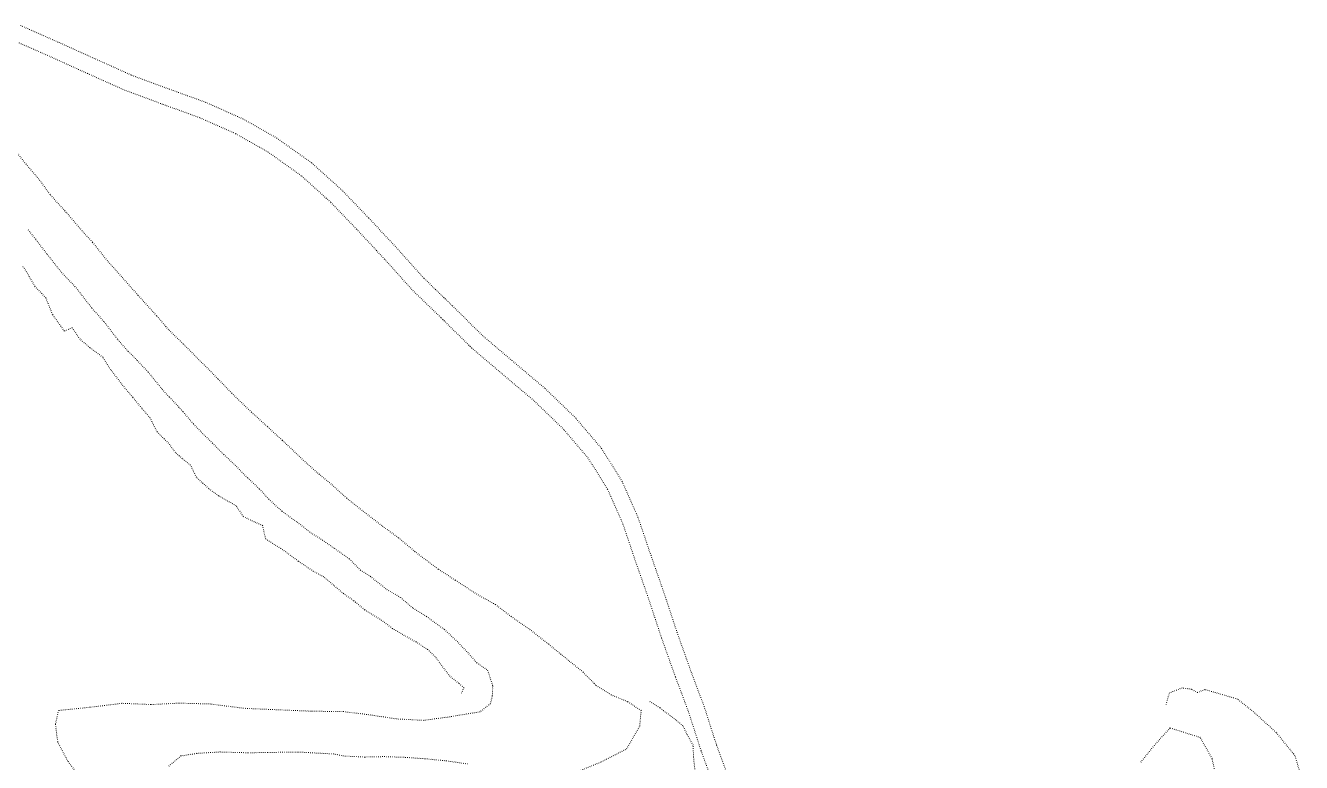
# Model space of a CAD drawing. Extents: x 682410 to 689460, y 7661803 to 7669124.
# Drawn here: x 687810.3 to 688042.7, y 7667707.4 to 7667841.5 of the extents above; entities that cross this region are included whole.
import ezdxf

# ---------------------------------------------------------------- set-up
doc = ezdxf.new("R2010")
doc.units = 0
doc.header["$MEASUREMENT"] = 0
doc.linetypes.add('DOT', pattern=[0.25, 0, -0.25])
doc.layers.add('02 TOE_Line', color=1, linetype='DOT', lineweight=20)

msp = doc.modelspace()

# ---------------------------------------------------------------- linework, layer by layer
at = {"layer": '02 TOE_Line'}
for points in [[(687938.75, 7667703.5, 4361.61), (687936.19, 7667710.5, 4363.79), (687933.94, 7667717.5, 4365.72), (687931.5, 7667724, 4367.69), (687929, 7667731, 4369.5), (687926.69, 7667738, 4371.17), (687924.25, 7667745, 4372.78), (687921.87, 7667752, 4374.31), (687919, 7667758.5, 4375.75), (687915.25, 7667764.5, 4377.1), (687910.56, 7667770, 4378.48), (687904.87, 7667775.5, 4379.77), (687898.94, 7667780.5, 4381.04), (687893.63, 7667785, 4382.25), (687888.06, 7667790.5, 4383.56), (687882.88, 7667795.5, 4384.81), (687877.94, 7667801, 4385.77), (687872.81, 7667806.5, 4386.42), (687868, 7667811.5, 4386.8), (687862.44, 7667816.5, 4387.11), (687856.12, 7667821, 4387.27), (687849.94, 7667824.5, 4387.2), (687843.19, 7667827.5, 4387.12), (687836.31, 7667830, 4386.92), (687829.56, 7667832.5, 4386.7), (687822.88, 7667835.5, 4386.56), (687816.25, 7667838.5, 4386.28), (687809.44, 7667841.5, 4385.85)], [(687935.93, 7667702.47, 4361.61), (687933.35, 7667709.52, 4363.79), (687931.1, 7667716.51, 4365.72), (687928.68, 7667722.97, 4367.69), (687926.16, 7667730.02, 4369.5), (687923.85, 7667737.04, 4371.17), (687921.41, 7667744.02, 4372.78), (687919.08, 7667750.91, 4374.31), (687916.34, 7667757.09, 4375.75), (687912.82, 7667762.72, 4377.1), (687908.37, 7667767.94, 4378.48), (687902.86, 7667773.27, 4379.77), (687897, 7667778.21, 4381.04), (687891.6, 7667782.79, 4382.25), (687885.97, 7667788.35, 4383.56), (687880.72, 7667793.42, 4384.81), (687875.72, 7667798.98, 4385.77), (687870.63, 7667804.44, 4386.42), (687865.91, 7667809.34, 4386.8), (687860.56, 7667814.16, 4387.11), (687854.51, 7667818.47, 4387.27), (687848.59, 7667821.82, 4387.2), (687842.06, 7667824.72, 4387.12), (687835.28, 7667827.18, 4386.92), (687828.43, 7667829.72, 4386.7), (687821.64, 7667832.76, 4386.56), (687815.03, 7667835.76, 4386.28), (687808.17, 7667838.78, 4385.85)], [(687910.17, 7667705.38, 4364.48), (687915.17, 7667707.45, 4365), (687919.81, 7667709.82, 4365.28), (687922.19, 7667713.99, 4365.48), (687922.45, 7667716.81, 4365.59), (687919.95, 7667718.44, 4365.52), (687917.01, 7667719.64, 4365.43), (687914.17, 7667721.44, 4365.4), (687911.9, 7667723.79, 4365.42), (687909.22, 7667725.93, 4365.46), (687905.55, 7667728.92, 4365.99), (687902.03, 7667731.67, 4366.3), (687898.79, 7667733.9, 4366.73), (687895.91, 7667736.09, 4367.17), (687892.54, 7667737.98, 4367.48), (687888.59, 7667740.55, 4368.09), (687885.48, 7667742.56, 4368.8), (687881.55, 7667745.5, 4369.38), (687878.24, 7667748.27, 4370.08), (687875.22, 7667750.46, 4370.36), (687871.64, 7667753.24, 4370.87), (687868.83, 7667755.45, 4371.27), (687866.01, 7667758.02, 4371.67), (687863.34, 7667760.22, 4372.32), (687860.73, 7667762.55, 4372.93), (687857.09, 7667766.01, 4373.43), (687854.39, 7667768.48, 4373.92), (687851.49, 7667771.12, 4374.35), (687847.9, 7667774.55, 4374.94), (687845.38, 7667777.19, 4375.51), (687842.67, 7667779.92, 4375.95), (687839.05, 7667783.54, 4376.55), (687836.38, 7667786.15, 4376.88), (687834.21, 7667788.68, 4377.39), (687830.82, 7667792.41, 4377.77), (687827.58, 7667796.07, 4378.24), (687825.25, 7667798.67, 4378.8), (687822.52, 7667802.07, 4379.19), (687820.19, 7667804.64, 4379.54), (687817.77, 7667807.47, 4379.9), (687814.8, 7667810.74, 4380.34), (687812.77, 7667813.56, 4380.64), (687810.43, 7667816.24, 4380.85), (687808.3, 7667819, 4381.15)], [(687810.82, 7667804.31, 4380.05), (687812.24, 7667802.53, 4379.92), (687814.31, 7667799.83, 4379.54), (687815.59, 7667798.19, 4379.33), (687816.91, 7667796.55, 4379.16), (687819.35, 7667794.02, 4378.76), (687820.62, 7667792.39, 4378.61), (687822.44, 7667790.03, 4378.16), (687824.67, 7667787.55, 4377.83), (687827.14, 7667784.33, 4377.29), (687829.05, 7667782.15, 4376.99), (687830.69, 7667780.54, 4376.93), (687832.69, 7667778.41, 4376.57), (687835.25, 7667775.25, 4376.04), (687836.55, 7667773.85, 4375.92), (687839.05, 7667771.19, 4375.38), (687840.91, 7667768.97, 4375.05), (687842.34, 7667767.51, 4374.9), (687844.38, 7667765.47, 4374.6), (687846.46, 7667763.4, 4374.23), (687848.76, 7667761.22, 4373.91), (687850.8, 7667759.14, 4373.54), (687852.94, 7667757.13, 4373.31), (687854.65, 7667755.27, 4372.87), (687857.05, 7667753.07, 4372.34), (687859.84, 7667751.08, 4371.82), (687862.31, 7667749.15, 4371.47), (687864.42, 7667747.82, 4371.27), (687866.63, 7667746.29, 4370.95), (687869.32, 7667744.4, 4370.62), (687871.34, 7667742.37, 4370.21), (687873.14, 7667741.22, 4369.99), (687876.12, 7667738.85, 4369.47), (687878.65, 7667737.36, 4369.12), (687880.91, 7667735.42, 4368.67), (687883.37, 7667733.92, 4368.35), (687886.63, 7667731.55, 4367.77), (687888.97, 7667729.37, 4367.31), (687890.86, 7667727.38, 4366.9), (687892.52, 7667725.49, 4366.41), (687894.5, 7667724.14, 4365.77), (687895.43, 7667721.3, 4365.22), (687895.35, 7667719.46, 4364.59), (687894.99, 7667718.04, 4363.87), (687893.14, 7667716.59, 4363.27), (687887.66, 7667715.67, 4362.47), (687882.89, 7667715.02, 4361.77), (687878.02, 7667715.27, 4361.11), (687872.45, 7667716.1, 4360.47), (687868.2, 7667716.61, 4359.86), (687862.35, 7667716.69, 4358.99), (687856.75, 7667716.92, 4358.32), (687850.11, 7667717.22, 4357.45), (687843.99, 7667718, 4356.76), (687838.17, 7667718.15, 4356.25), (687833.16, 7667717.89, 4355.82), (687827.88, 7667718.12, 4355.7), (687822.12, 7667717.4, 4355.37), (687816.35, 7667716.82, 4355.44), (687815.79, 7667714.32, 4355.51), (687816.2, 7667711.09, 4355.27), (687818.08, 7667707.52, 4354.66), (687820.86, 7667703.86, 4354.71)], [(687889.72, 7667719.94, 4364.99), (687890.17, 7667720.95, 4365.28), (687889.22, 7667721.78, 4365.43), (687887.64, 7667723.04, 4365.57), (687886.33, 7667724.69, 4365.91), (687884.92, 7667726.66, 4366.32), (687883.57, 7667727.92, 4366.39), (687881.45, 7667729.29, 4366.45), (687879.04, 7667730.65, 4366.76), (687877.15, 7667731.75, 4366.89), (687875.16, 7667733.25, 4367.15), (687872.09, 7667735.16, 4367.44), (687870.04, 7667736.86, 4367.89), (687868.24, 7667738.08, 4368.04), (687866.47, 7667739.6, 4368.29), (687864.65, 7667741.14, 4368.56), (687862.77, 7667742.15, 4368.68), (687860, 7667744.01, 4369), (687856.85, 7667746.33, 4369.4), (687854.05, 7667748.04, 4369.6), (687853.52, 7667750.5, 4370.26), (687851.98, 7667751.16, 4370.31), (687849.98, 7667752.14, 4370.4), (687848.69, 7667754.09, 4370.84), (687845.51, 7667755.87, 4371.02), (687843.7, 7667757.21, 4371.18), (687841.46, 7667759.27, 4371.5), (687840.4, 7667761.46, 4372.04), (687838.88, 7667762.67, 4372.21), (687837.64, 7667763.78, 4372.41), (687836.37, 7667765.49, 4372.82), (687834.31, 7667767.51, 4373.11), (687833.01, 7667770.07, 4373.69), (687831.51, 7667771.84, 4374.03), (687829.86, 7667773.82, 4374.42), (687827.88, 7667776.19, 4374.89), (687825.84, 7667778.86, 4375.41), (687824.41, 7667781.11, 4375.88), (687822.08, 7667782.86, 4375.92), (687820.27, 7667784.39, 4376.03), (687818.85, 7667786.46, 4376.36), (687817.4, 7667785.89, 4376.02), (687816.77, 7667786.76, 4376.15), (687815.25, 7667788.89, 4376.54), (687814.05, 7667791.92, 4377.15), (687813.3, 7667792.69, 4377.22), (687812.06, 7667794, 4377.35), (687811.2, 7667795.47, 4377.59), (687810.52, 7667796.67, 4377.81), (687809.82, 7667797.7, 4377.99)], [(688042.7, 7667704.65, 4325.77), (688041.5, 7667708.61, 4326.47), (688038.09, 7667712.82, 4328.07), (688033.96, 7667716.57, 4330.04), (688031.05, 7667718.9, 4331.44), (688028.37, 7667719.68, 4332.66), (688025.11, 7667720.63, 4334.12), (688023.78, 7667720.08, 4335.98), (688022.65, 7667720.68, 4335.56), (688020.96, 7667720.92, 4335.66), (688018.64, 7667720.01, 4335.66), (688017.99, 7667717.67, 4336.17)], [(687932.25, 7667705.8, 4362.73), (687931.98, 7667708.46, 4363.53), (687931.91, 7667710.49, 4364.12), (687930.78, 7667712.53, 4364.7), (687930.05, 7667714.05, 4365.13), (687928.78, 7667715.09, 4365.44), (687927.72, 7667715.91, 4365.73), (687926.53, 7667716.78, 4366.06), (687925.86, 7667717.32, 4366.15), (687924.99, 7667717.83, 4366.27), (687923.9, 7667718.53, 4366.44)], [(688027.45, 7667703.46, 4333.89), (688026.41, 7667708.05, 4334.26), (688024.26, 7667711.9, 4334.47), (688018.76, 7667713.63, 4334.71), (688015.91, 7667710.48, 4334.74), (688013.3, 7667707.23, 4334.68)], [(687836.42, 7667706.69, 4354.52), (687838.63, 7667708.53, 4355.02), (687841.52, 7667709.01, 4355.41), (687845.77, 7667709.26, 4356.26), (687850.87, 7667709.11, 4357), (687854.63, 7667709.18, 4357.37), (687860.09, 7667709.24, 4358.25), (687866.43, 7667708.9, 4359.28), (687868.49, 7667708.52, 4359.61), (687872.13, 7667708.34, 4360.13), (687875.7, 7667708.42, 4360.61), (687879.5, 7667708.28, 4361.02), (687883.08, 7667708.03, 4361.64), (687886.94, 7667707.65, 4362.06), (687890.85, 7667707.08, 4362.36)]]:
    msp.add_polyline3d(points, dxfattribs=at)

doc.saveas('drawing.dxf')
